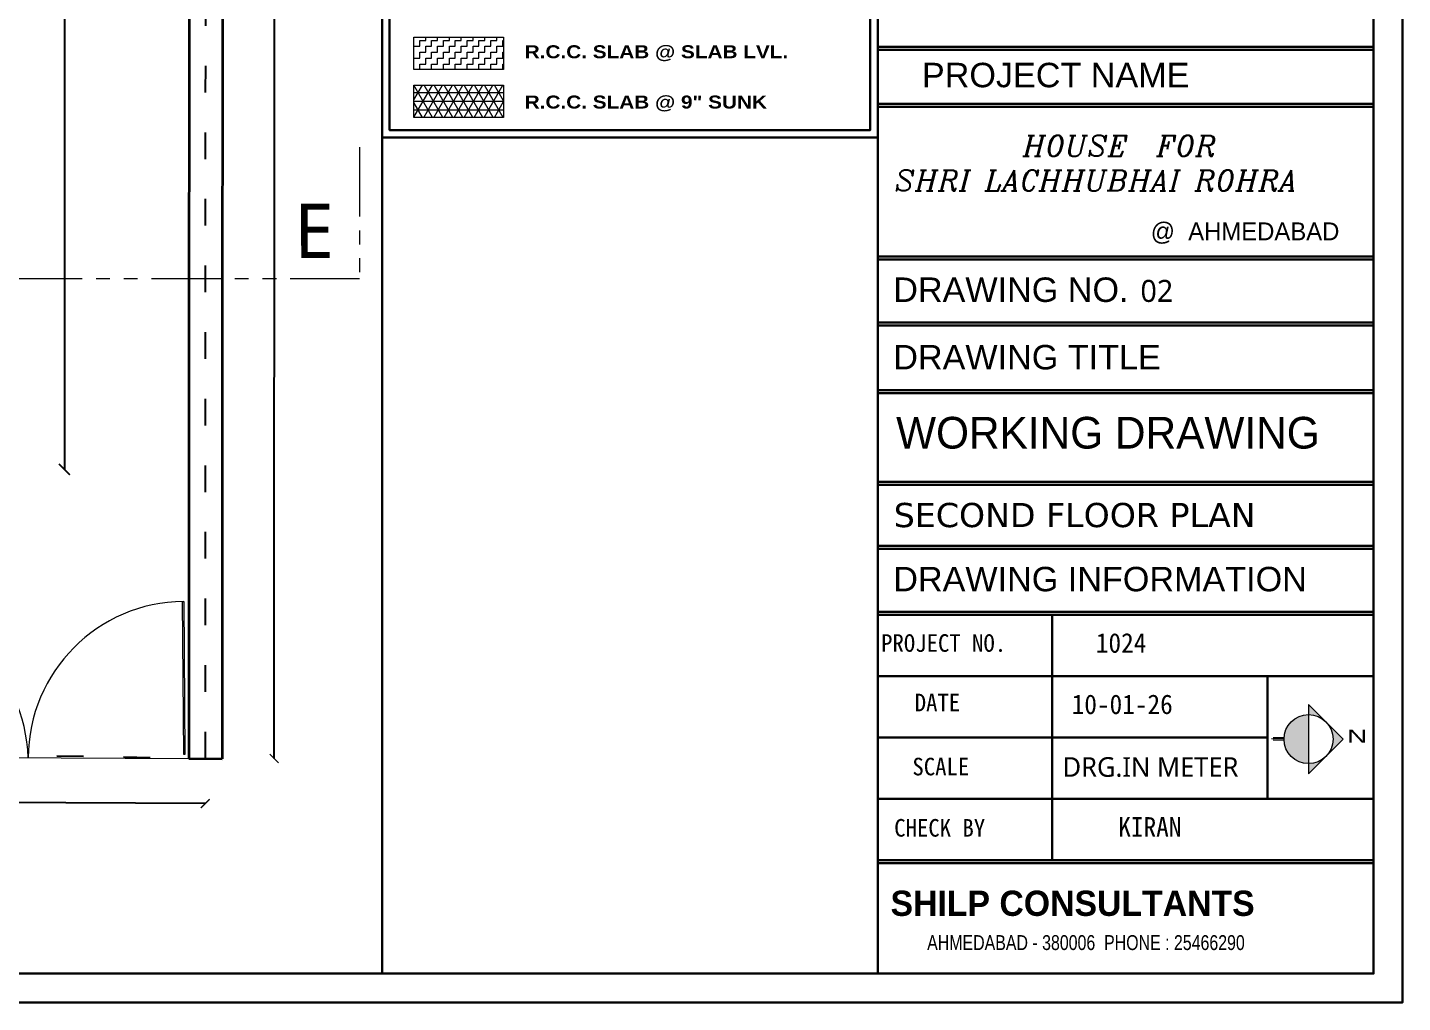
# Model space of a CAD drawing. Extents: x 2450 to 2649, y -7 to 131.
# Drawn here: x 2474.49 to 2486.88, y 50.87 to 59.65 of the extents above; entities that cross this region are included whole.
import ezdxf

# ---------------------------------------------------------------- set-up
doc = ezdxf.new("R2010")
doc.units = 0
doc.header["$MEASUREMENT"] = 0
doc.header["$PDMODE"] = 34
doc.linetypes.add('ACAD_ISO03W100', pattern=[30, 12, -18])
doc.linetypes.add('PHANTOM2', pattern=[1.25, 0.625, -0.125, 0.125, -0.125, 0.125, -0.125])
doc.layers.add('BAS LINE', color=130, linetype='Continuous')
for name, color, linetype, lineweight, true_color in [('DIM_1', 7, 'Continuous', 13, 0x000000), ('heatch-3', 7, 'Continuous', 9, 0xb28a62), ('SHEET', 7, 'Continuous', 30, 0x121212), ('WORKING DIM', 7, 'Continuous', 15, 0x292929)]:
    doc.layers.add(name, color=color, linetype=linetype, lineweight=lineweight, true_color=true_color)
for name, color, linetype, lineweight in [('DOOR-WINDOW', 35, 'Continuous', 13), ('H-3', 185, 'Continuous', 0), ('NORTH', 1, 'Continuous', 15), ('PLOT', 230, 'Continuous', 35), ('SECTION LINE', 3, 'PHANTOM2', 5), ('TABLE', 25, 'Continuous', 20), ('TEXT', 7, 'Continuous', 13), ('TEXT(ROOM)', 240, 'Continuous', 15), ('TEXT(TITAL)', 213, 'Continuous', 5), ('TITLE-2', 143, 'Continuous', 9), ('WINDOW-LINE', 25, 'Continuous', 9)]:
    doc.layers.add(name, color=color, linetype=linetype, lineweight=lineweight)
doc.styles.add('AR', font='arial.ttf')
doc.styles.add('ARIAL', font='arial.ttf')
doc.styles.add('ARIAL BLACK (SECTION NAME)', font='ariblk.ttf', dxfattribs={"height": 0.5})
doc.styles.add('COMPLEX', font='complex.shx')
doc.styles.add('ROMANS', font='romans.shx', dxfattribs={"width": 0.8})
doc.styles.get("Standard").update_dxf_attribs({"font": 'malgunsl.ttf'})
doc.styles.add('style2', font='arial.ttf')
doc.dimstyles.new('2310', dxfattribs={"dimtxt": 0.19, "dimasz": 0.08, "dimexe": 0.18, "dimexo": 0.0625, "dimgap": 0.005, "dimtad": 0, "dimzin": 0, "dimdsep": 46, "dimtxsty": 'AR', "dimblk": 'ARCHTICK', "dimcen": 0.09, "dimse1": 1, "dimse2": 1, "dimaunit": 1, "dimadec": 4, "dimazin": 0, "dimtfac": 1, "dimtofl": 0, "dimtmove": 0, "dimatfit": 3, "dimfxl": 0.18, "dimtolj": 1, "dimtzin": 0, "dimarcsym": 0})
doc.dimstyles.new('R07', dxfattribs={"dimtxt": 0.19, "dimasz": 0.1, "dimexe": 0.18, "dimexo": 0.0625, "dimgap": 0.02, "dimtad": 1, "dimzin": 4, "dimdsep": 46, "dimtxsty": 'Standard', "dimblk": 'ARCHTICK', "dimcen": 0, "dimse1": 1, "dimse2": 1, "dimclrd": 256, "dimclre": 48, "dimclrt": 256, "dimadec": 0, "dimazin": 0, "dimtm": 1e-09, "dimtfac": 1, "dimtix": 1, "dimtmove": 1, "dimatfit": 3, "dimfxl": 0.18, "dimtolj": 1, "dimtzin": 0, "dimlwe": 15, "dimarcsym": 0})

# ---------------------------------------------------------------- blocks, each defined once
blk = doc.blocks.new('_ArchTick')
at = {"color": 0, "linetype": 'ByBlock', "const_width": 0.15}
blk.add_lwpolyline([(-0.5, -0.5), (0.5, 0.5)], dxfattribs=at)
blk = doc.blocks.new('*D3264')
at = {"layer": 'DEFPOINTS', "color": 0, "transparency": 16777216}
for p in [(2476.101, 73.596), (2476.094, 53.066), (2476.713, 53.066)]:
    blk.add_point(p, dxfattribs=at)
at = {"layer": 'DIM_1', "color": 0, "lineweight": -2, "transparency": 16777216}
for p, q in [((2476.72, 73.596), (2476.717, 65.302)), ((2476.713, 53.066), (2476.716, 64.061))]:
    blk.add_line(p, q, dxfattribs=at)
at = {"layer": 'DIM_1', "color": 0, "lineweight": -2, "transparency": 16777216, "xscale": 0.08, "yscale": 0.08, "zscale": 0.08}
for p, rotation in [((2476.72, 73.596), 89.98135342843399), ((2476.713, 53.066), 269.981353428434)]:
    blk.add_blockref('_ArchTick', p, dxfattribs=dict(at, rotation=rotation))
at = {"layer": 'DIM_1', "color": 0, "transparency": 16777216, "char_height": 0.19, "attachment_point": 5, "rotation": 89.9814, "style": 'AR'}
for s, insert in [('\\A1;[67\'-4 1/2"]', (2476.845, 64.681)), ('\\A1;20.53', (2476.615, 64.681))]:
    blk.add_mtext(s, dxfattribs=dict(at, insert=insert))
blk = doc.blocks.new('*D3265')
at = {"layer": 'DEFPOINTS', "color": 0, "transparency": 16777216}
for p in [(2452.146, 53.19), (2476.094, 53.066), (2452.144, 52.783)]:
    blk.add_point(p, dxfattribs=at)
at = {"layer": 'DIM_1', "color": 0, "lineweight": -2, "transparency": 16777216}
for p, q in [((2452.144, 52.783), (2463.719, 52.723)), ((2476.092, 52.659), (2464.517, 52.719))]:
    blk.add_line(p, q, dxfattribs=at)
at = {"layer": 'DIM_1', "color": 0, "lineweight": -2, "transparency": 16777216, "xscale": 0.08, "yscale": 0.08, "zscale": 0.08}
for p, rotation in [((2452.144, 52.783), 179.7026659752107), ((2476.092, 52.659), 359.7026659752107)]:
    blk.add_blockref('_ArchTick', p, dxfattribs=dict(at, rotation=rotation))
at = {"layer": 'DIM_1', "color": 0, "transparency": 16777216, "char_height": 0.19, "attachment_point": 5, "rotation": 359.7027, "style": 'AR'}
for s, insert in [('\\A1;23.95', (2464.118, 52.823)), ('\\A1;[78\'-7"]', (2464.117, 52.594))]:
    blk.add_mtext(s, dxfattribs=dict(at, insert=insert))
blk = doc.blocks.new('*D4105')
at = {"layer": 'DEFPOINTS', "color": 0, "transparency": 16777216}
for p in [(2473.05, 72.965), (2473.05, 55.67), (2474.824, 55.67)]:
    blk.add_point(p, dxfattribs=at)
at = {"layer": 'WORKING DIM', "lineweight": -2, "transparency": 16777216}
blk.add_line((2474.824, 72.965), (2474.824, 55.67), dxfattribs=at)
at = {"layer": 'WORKING DIM', "lineweight": -2, "transparency": 16777216, "xscale": 0.1, "yscale": 0.1, "zscale": 0.1}
for p, rotation in [((2474.824, 72.965), 90), ((2474.824, 55.67), 270)]:
    blk.add_blockref('_ArchTick', p, dxfattribs=dict(at, rotation=rotation))
at = {"layer": 'WORKING DIM', "transparency": 16777216, "insert": (2474.705, 64.317), "char_height": 0.19, "attachment_point": 5, "rotation": 90}
blk.add_mtext('\\A1;17.30', dxfattribs=at)

msp = doc.modelspace()

# ---------------------------------------------------------------- hatches: boundary and pattern name
at = {"layer": 'heatch-3'}
h = msp.add_hatch(dxfattribs=at)
h.set_pattern_fill('ZIGZAG', color=256, scale=0.016805)
h.set_pattern_definition([(0, (2541.038136, 527.729596), (0.053355472, 0.053355472), [0.053355472, -0.053355472]), (90, (2541.09149, 527.729596), (-0.053355472, 0.053355472), [0.053355472, -0.053355472])])
h.paths.add_polyline_path([(2478.78, 59.565), (2477.973, 59.565), (2477.973, 59.273), (2478.78, 59.273)])
at = {"layer": 'heatch-3', "true_color": 0xe5e878}
h = msp.add_hatch(dxfattribs=at)
h.set_pattern_fill('NET3', color=61, scale=0.62869)
h.set_pattern_definition([(0, (-153.59668, 1203.988576), (0, 0.0785862), []), (60, (-153.59668, 1203.988576), (-0.0680576456, 0.0392931), []), (120, (-153.59668, 1203.988576), (-0.0680576456, -0.0392931), [])])
h.paths.add_polyline_path([(2478.78, 59.132), (2477.973, 59.132), (2477.973, 58.841), (2478.78, 58.841)])
at = {"layer": 'NORTH'}
h = msp.add_hatch(color=256, dxfattribs=at)
h.paths.add_polyline_path([(2486.034, 53.461, 1), (2486.034, 53.02)])
h.paths.add_polyline_path([(2486.19, 53.084), (2486.346, 53.24), (2486.19, 53.396, -0.414214)])
h.paths.add_polyline_path([(2486.19, 53.084, -0.198912), (2486.034, 53.02), (2486.034, 52.928)])
h.paths.add_polyline_path([(2486.19, 53.396), (2486.034, 53.553), (2486.034, 53.461, -0.198912)])
for points in [[(2486.19, 53.396), (2486.034, 53.553), (2486.034, 53.461, -0.198912)], [(2486.255, 53.24, -0.198912), (2486.19, 53.084), (2486.346, 53.24), (2486.19, 53.396, -0.198912)]]:
    msp.add_hatch(color=256, dxfattribs=at).paths.add_polyline_path(points)

# ---------------------------------------------------------------- linework, layer by layer
at = {"layer": 'BAS LINE', "color": 7, "linetype": 'ACAD_ISO03W100', "lineweight": 25, "ltscale": 0.02}
msp.add_lwpolyline([(2452.055, 74.559), (2452.146, 53.19), (2462.447, 53.21), (2464.1, 53.219), (2466.886, 53.223), (2467.557, 53.218), (2476.094, 53.066), (2476.101, 73.596)], close=True, dxfattribs=at)
at = {"layer": 'DOOR-WINDOW'}
msp.add_lwpolyline([(2475.898, 54.48), (2475.909, 53.1), (2475.898, 53.1), (2475.887, 54.48), (2475.898, 54.48)], close=True, dxfattribs=at)
for centre, radius, start, end in [((2473.062, 53.022), 1.436, 2.0007, 89.8882), ((2475.912, 53.066), 1.415, 90.6262, 179.7293)]:
    msp.add_arc(centre, radius, start, end, dxfattribs=at)
at = {"layer": 'H-3', "ltscale": 50}
for points in [[(2477.973, 59.565), (2478.78, 59.565), (2478.78, 59.273), (2477.973, 59.273)], [(2477.973, 59.132), (2478.78, 59.132), (2478.78, 58.841), (2477.973, 58.841)]]:
    msp.add_lwpolyline(points, close=True, dxfattribs=at)
at = {"layer": 'NORTH'}
for p, q in [((2486.034, 53.553), (2486.034, 52.928)), ((2486.034, 53.553), (2486.346, 53.24)), ((2485.813, 53.24), (2485.701, 53.242)), ((2485.814, 53.251), (2485.715, 53.253)), ((2485.814, 53.229), (2485.715, 53.231)), ((2486.034, 52.928), (2486.346, 53.24))]:
    msp.add_line(p, q, dxfattribs=at)
msp.add_circle((2486.034, 53.24), 0.221, dxfattribs=at)
at = {"layer": 'PLOT', "color": 67, "ltscale": 0.1, "true_color": 0x727430}
msp.add_line((2475.944, 53.065), (2476.244, 53.063), dxfattribs=at)
at = {"layer": 'PLOT', "color": 67, "ltscale": 0.1, "true_color": 0x727430, "flags": 128}
for points in [[(2473.65, 73.819), (2476.251, 73.715), (2476.244, 53.063)], [(2473.65, 73.569), (2475.951, 73.477), (2475.944, 53.065)]]:
    msp.add_lwpolyline(points, dxfattribs=at)
at = {"layer": 'SECTION LINE'}
msp.add_lwpolyline([(2477.483, 58.572), (2477.483, 57.388), (2450.874, 57.388), (2450.874, 58.261)], dxfattribs=at)
at = {"layer": 'SHEET', "ltscale": 5}
for p, q in [((2477.686, 76.64), (2477.686, 51.127)), ((2482.153, 70.344), (2482.153, 51.127))]:
    msp.add_line(p, q, dxfattribs=at)
at = {"layer": 'SHEET', "color": 152, "ltscale": 5, "true_color": 0x2776bb}
for p, q in [((2482.153, 59.478), (2486.62, 59.478)), ((2482.153, 59.451), (2486.62, 59.451)), ((2482.153, 58.963), (2486.62, 58.963)), ((2482.153, 58.936), (2486.62, 58.936)), ((2482.153, 57.588), (2486.62, 57.588)), ((2482.153, 57.561), (2486.62, 57.561)), ((2482.153, 56.993), (2486.62, 56.993)), ((2482.153, 56.966), (2486.62, 56.966)), ((2482.153, 56.385), (2486.62, 56.385)), ((2482.153, 56.358), (2486.62, 56.358)), ((2482.153, 55.558), (2486.62, 55.558)), ((2482.153, 55.531), (2486.62, 55.531)), ((2482.153, 54.982), (2486.62, 54.982)), ((2482.153, 54.955), (2486.62, 54.955)), ((2482.153, 54.386), (2486.62, 54.386)), ((2482.153, 54.359), (2486.62, 54.359)), ((2483.724, 54.359), (2483.724, 52.15)), ((2482.153, 53.807), (2486.62, 53.807)), ((2485.664, 53.807), (2485.664, 52.702)), ((2482.153, 53.255), (2485.664, 53.255)), ((2482.153, 52.702), (2486.62, 52.702)), ((2482.153, 52.15), (2486.62, 52.15)), ((2482.153, 52.123), (2486.62, 52.123))]:
    msp.add_line(p, q, dxfattribs=at)
at = {"layer": 'SHEET', "ltscale": 5}
for points in [[(2450.066, 76.9), (2450.066, 50.867), (2486.88, 50.867), (2486.88, 76.9)], [(2450.326, 76.64), (2450.326, 51.127), (2486.62, 51.127), (2486.62, 76.64)]]:
    msp.add_lwpolyline(points, close=True, dxfattribs=at)
at = {"layer": 'TABLE', "lineweight": 30}
for points in [[(2477.686, 61.024), (2482.153, 61.024), (2482.153, 58.659), (2477.686, 58.659)], [(2477.754, 60.956), (2482.085, 60.956), (2482.085, 58.727), (2477.754, 58.727)]]:
    msp.add_lwpolyline(points, close=True, dxfattribs=at)
at = {"layer": 'WINDOW-LINE'}
msp.add_line((2473.05, 53.08), (2475.944, 53.065), dxfattribs=at)

# ---------------------------------------------------------------- texts
at = {"layer": 'SECTION LINE', "color": 5, "insert": (2477.25, 58.065), "char_height": 0.4914, "width": 0.73718, "attachment_point": 3, "rotation": 0.0594, "style": 'COMPLEX'}
msp.add_mtext('{\\fSegoe UI Light|b0|i0|c0|p34;E}', dxfattribs=at)
at = {"layer": 'TEXT', "style": 'ARIAL', "width": 1.534186}
msp.add_text('N ', height=0.118, dxfattribs=at).set_placement((2486.381, 53.207))
at = {"layer": 'TEXT(ROOM)', "ltscale": 20, "char_height": 0.11694, "width": 3.76705, "attachment_point": 1, "style": 'ARIAL BLACK (SECTION NAME)'}
for s, insert in [('R.C.C. SLAB @ SLAB LVL.', (2478.971, 59.491)), ('R.C.C. SLAB @ 9" SUNK', (2478.971, 59.038))]:
    msp.add_mtext(s, dxfattribs=dict(at, insert=insert))
at = {"layer": 'TEXT(TITAL)', "color": 251, "true_color": 0x636466}
msp.add_text('DRG.IN METER', height=0.17622, dxfattribs=at).set_placement((2483.817, 52.901))
at = {"layer": 'TEXT(TITAL)', "ltscale": 5, "char_height": 0.22027, "attachment_point": 1}
for s, width, insert in [('{\\fArial|b0|i0|c0|p34;PROJECT NAME}', 4.68103, (2482.55, 59.333)), ('{\\fArial|b0|i0|c0|p34;DRAWING NO.}', 4.68103, (2482.292, 57.399)), ('{\\fArial|b0|i0|c0|p34;DRAWING TITLE}', 4.68103, (2482.292, 56.791)), ('{\\fArial|b0|i0|c0|p34;DRAWING INFORMATION}', 7.15296, (2482.292, 54.792))]:
    msp.add_mtext_dynamic_manual_height_columns(s, width=width, gutter_width=1.092, heights=[0], dxfattribs=dict(at, insert=insert))
at = {"layer": 'TEXT(TITAL)', "color": 30, "ltscale": 5, "true_color": 0xf8991e, "attachment_point": 1}
for s, width, insert, char_height in [('02', 0.53392, (2484.519, 57.377), 0.1982), ('{\\fMicrosoft Himalaya|b0|i0|c0|p2;WORKING DRAWING }', 4.68103, (2482.317, 56.143), 0.28547)]:
    msp.add_mtext_dynamic_manual_height_columns(s, width=width, gutter_width=1.092, heights=[0], dxfattribs=dict(at, insert=insert, char_height=char_height))
at = {"layer": 'TEXT(TITAL)', "color": 215, "ltscale": 5, "true_color": 0xa953a0, "insert": (2482.296, 55.368), "char_height": 0.21807, "attachment_point": 1}
msp.add_mtext_dynamic_manual_height_columns('{\\fVerdana|b0|i0|c0|p34;\\C240;\\c2367469;SECOND FLOOR PLAN}', width=4.68103, gutter_width=1.092, heights=[0], dxfattribs=at)
at = {"layer": 'TEXT(TITAL)', "color": 165, "ltscale": 5, "true_color": 0x5e67af, "char_height": 0.15859, "attachment_point": 1}
for s, width, insert in [('{\\fDotumChe|b0|i0|c0|p49;PROJECT NO.}', 2.13752, (2482.182, 54.185)), ('{\\fDotumChe|b0|i0|c0|p49;DATE}', 1.13254, (2482.485, 53.649)), ('{\\fDotumChe|b0|i0|c0|p49;SCALE}', 1.13254, (2482.464, 53.072)), ('{\\fDotumChe|b0|i0|c0|p49;CHECK BY}', 2.13752, (2482.3, 52.52))]:
    msp.add_mtext_dynamic_manual_height_columns(s, width=width, gutter_width=1.092, heights=[0], dxfattribs=dict(at, insert=insert))
at = {"layer": 'TEXT(TITAL)', "color": 251, "ltscale": 5, "true_color": 0x636466, "char_height": 0.17622, "attachment_point": 1}
for s, width, heights, insert in [('{\\fDotumChe|b0|i0|c0|p49;1024}', 2.13752, [0], (2484.117, 54.195)), ('{\\fDotumChe|b0|i0|c0|p49;10-01-26}', 2.20169, [0.117], (2483.899, 53.642)), ('{\\fDotumChe|b0|i0|c0|p49;KIRAN}', 2.13752, [0], (2484.319, 52.537))]:
    msp.add_mtext_dynamic_manual_height_columns(s, width=width, gutter_width=1.092, heights=heights, dxfattribs=dict(at, insert=insert))
at = {"layer": 'TEXT(TITAL)', "color": 146, "ltscale": 5, "true_color": 0x105689, "insert": (2482.267, 51.875), "char_height": 0.22766, "attachment_point": 1}
msp.add_mtext_dynamic_manual_height_columns('{\\fCopperplate Gothic Bold|b0|i0|c0|p34;SHILP CONSULTANTS}', width=8.78304, gutter_width=1.085, heights=[0], dxfattribs=at)
at = {"layer": 'TEXT(TITAL)', "ltscale": 5, "insert": (2482.597, 51.474), "char_height": 0.13407, "width": 6.18706, "attachment_point": 1, "style": 'ROMANS'}
msp.add_mtext('{\\fMV Boli|b0|i0|c0|p2;AHMEDABAD - 380006  PHONE : 25466290}', dxfattribs=at)
at = {"layer": 'TITLE-2', "color": 18, "ltscale": 5, "true_color": 0x000000, "attachment_point": 1, "style": 'style2'}
for s, insert, char_height, width in [('\\pi3.49699;{\\Fitalic|c0;  HOUSE  FOR \\P\\pi2.59747;SHRI LACHHUBHAI ROHRA}', (2479.707, 58.677), 0.18611, 9.34247), ('\\pi3.08265;{\\fVijaya|b0|i0|c0|p34;@  AHMEDABAD}', (2481.529, 57.895), 0.1608, 8.0719)]:
    msp.add_mtext(s, dxfattribs=dict(at, insert=insert, char_height=char_height, width=width))

# ---------------------------------------------------------------- dimensions: what is measured, and where the dimension line sits
at = {"layer": 'DIM_1'}
dim = msp.add_linear_dim(base=(2476.713, 53.066), p1=(2476.101, 73.596), p2=(2476.094, 53.066), angle=269.9814, dimstyle='2310', override={"dimpost": '\\X'}, dxfattribs=at)
dim.commit()
dim.dimension.update_dxf_attribs({"geometry": '*D3264', "text_midpoint": (2476.717, 64.681), "dimtype": 161})
dim = msp.add_aligned_dim(p1=(2476.094, 53.066), p2=(2452.146, 53.19), distance=0.407, dimstyle='2310', override={"dimpost": '\\X'}, dxfattribs=at)
dim.commit()
dim.dimension.update_dxf_attribs({"geometry": '*D3265', "text_midpoint": (2464.118, 52.721)})
at = {"layer": 'WORKING DIM'}
dim = msp.add_linear_dim(base=(2474.8238, 55.6696), p1=(2473.0501, 72.9647), p2=(2473.0501, 55.6696), angle=90, dimstyle='R07', override={"dimpost": '\\X'}, dxfattribs=at)
dim.commit()
dim.dimension.update_dxf_attribs({"geometry": '*D4105', "text_midpoint": (2474.705, 64.3172)})

doc.saveas('drawing.dxf')
